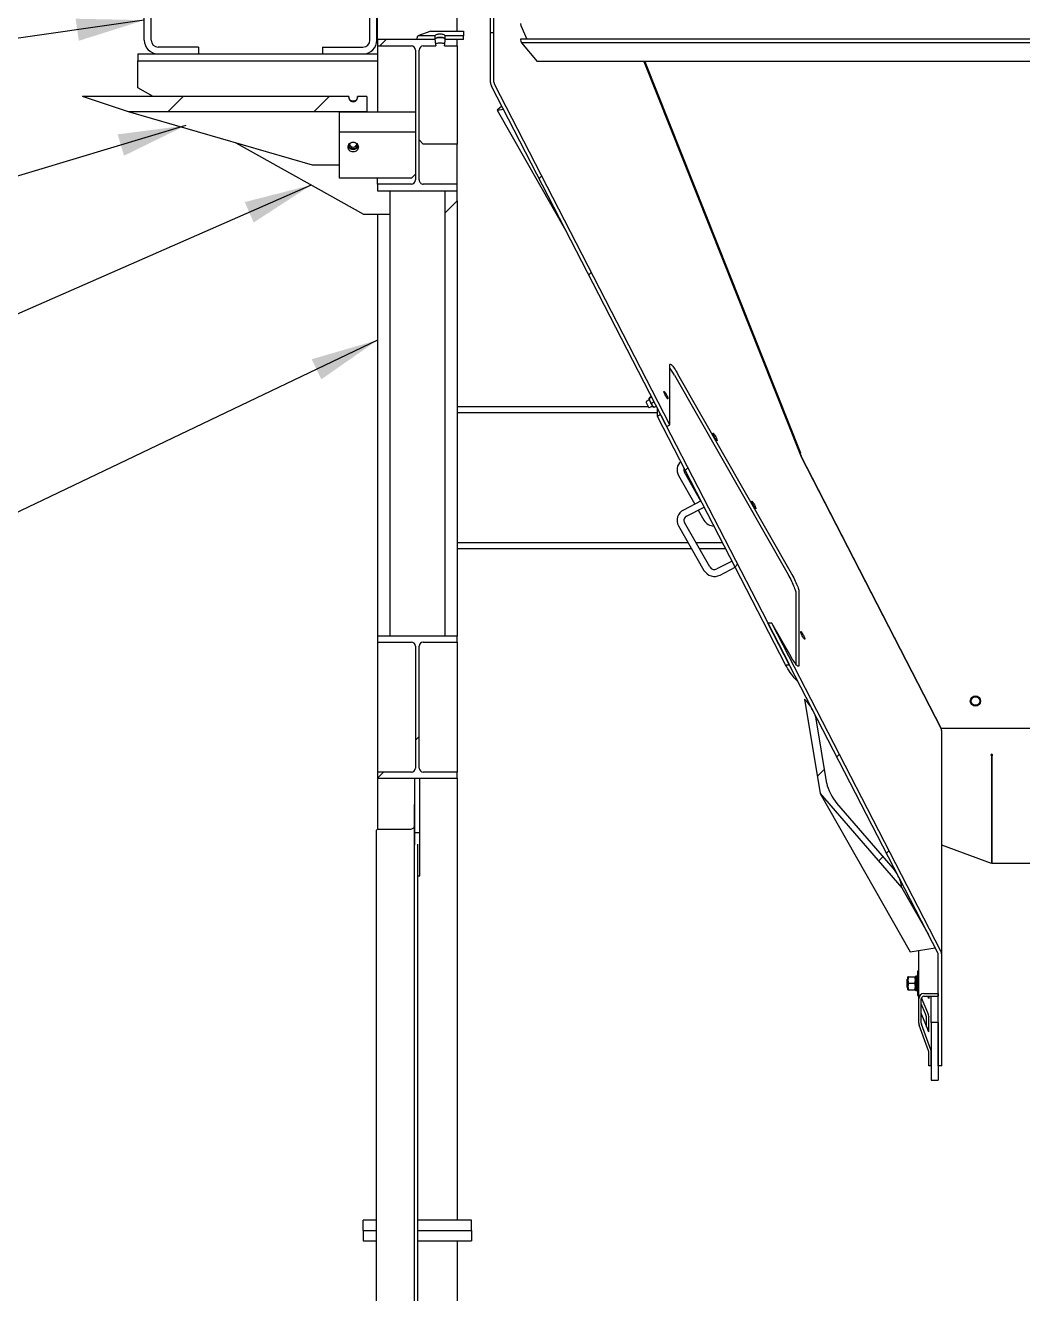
# Model space of a CAD drawing. Header units: millimetres. Extents: x 0 to 55611, y 0 to 32827.
# Drawn here: x 13298 to 15139, y 11817 to 14158 of the extents above; entities that cross this region are included whole.
import ezdxf

# ---------------------------------------------------------------- set-up
doc = ezdxf.new("R2010")
doc.units = ezdxf.units.MM
doc.header["$LTSCALE"] = 10
doc.linetypes.add('SLD-Continua', pattern=[0])
doc.layers.add('EQUIPO', color=30, linetype='SLD-Continua')
doc.layers.add('STRUC', color=5, linetype='SLD-Continua')
doc.styles.add('1', font='romans.shx', dxfattribs={"height": 125})
doc.dimstyles.new('50', dxfattribs={"dimscale": 0, "dimtxt": 125, "dimasz": 125, "dimexe": 125, "dimexo": 125, "dimgap": 50, "dimtad": 1, "dimdec": 0, "dimlfac": 49.861111, "dimzin": 1, "dimtxsty": '1', "dimcen": 2.5, "dimclrd": 1, "dimclre": 1, "dimadec": 0, "dimazin": 0, "dimtfac": 1, "dimtdec": 0, "dimtmove": 0, "dimatfit": 3, "dimfxl": 1, "dimtzin": 1, "dimarcsym": 0})
pattern_1 = [(45, (-10791.9, -12779.9), (-404.1115, 404.1115), []), (45, (-10522.5, -12779.9), (-404.1115, 404.1115), [])]

msp = doc.modelspace()

# ---------------------------------------------------------------- hatches: boundary and pattern name
at = {"linetype": 'SLD-Continua', "lineweight": 18}
h = msp.add_hatch(dxfattribs=at)
h.set_pattern_fill('ANSI32', scale=60, style=0)
h.set_pattern_definition(pattern_1)
edge = h.paths.add_edge_path(flags=0)
edge.add_line((14163.2, 14051.9), (14163.2, 14144.1))
edge.add_line((14163.2, 14144.1), (14156.9, 14144.1))
edge.add_line((14156.9, 14144.1), (14156.9, 14051.9))
edge.add_ellipse((14169.6, 14051.9), major_axis=(0, -13.4), ratio=0.950977, start_angle=270, end_angle=298.4415)
edge.add_line((14158.4, 14045.6), (14482.1, 13417.2))
edge.add_line((14482.1, 13417.2), (14487.7, 13420.3))
edge.add_line((14487.7, 13420.3), (14164, 14048.8))
edge.add_ellipse((14169.6, 14051.9), major_axis=(0, -6.68), ratio=0.950977, start_angle=270, end_angle=298.4415, ccw=False)
h = msp.add_hatch(dxfattribs=at)
h.set_pattern_fill('ANSI32', scale=60, style=0)
h.set_pattern_definition(pattern_1)
edge = h.paths.add_edge_path(flags=0)
edge.add_ellipse((14032.7, 14111.7), major_axis=(0, 8.11), ratio=0.939582, start_angle=0, end_angle=90, ccw=False)
edge.add_line((14032.7, 14119.8), (14055.7, 14119.8))
edge.add_ellipse((14063.7, 14134.9), major_axis=(0, 27.8), ratio=0.342323, start_angle=96.5739, end_angle=122.818, ccw=False)
edge.add_line((14054.2, 14131.7), (13948.5, 14131.7))
edge.add_line((13948.5, 14131.7), (13948.5, 14119.8))
edge.add_line((13948.5, 14119.8), (14010.8, 14119.8))
edge.add_ellipse((14010.8, 14111.7), major_axis=(0, 8.11), ratio=0.939582, start_angle=-90, end_angle=0, ccw=False)
edge.add_line((14018.4, 14111.7), (14018.4, 13872.5))
edge.add_ellipse((14010.8, 13872.5), major_axis=(0, 8.11), ratio=0.939582, start_angle=180, end_angle=270, ccw=False)
edge.add_line((14010.8, 13864.4), (13948.5, 13864.4))
edge.add_line((13948.5, 13864.4), (13948.5, 13852.5))
edge.add_line((13948.5, 13852.5), (14095, 13852.5))
edge.add_line((14095, 13852.5), (14095, 13864.4))
edge.add_line((14095, 13864.4), (14032.7, 13864.4))
edge.add_ellipse((14032.7, 13872.5), major_axis=(0, 8.11), ratio=0.939582, start_angle=90, end_angle=180, ccw=False)
edge.add_line((14025, 13872.5), (14025, 14111.7))
h = msp.add_hatch(dxfattribs=at)
h.set_pattern_fill('ANSI32', scale=60, style=0)
h.set_pattern_definition(pattern_1)
edge = h.paths.add_edge_path(flags=0)
edge.add_line((13488.6, 13998.3), (13928.4, 13998.3))
edge.add_line((13928.4, 13998.3), (13928.4, 14026.2))
edge.add_line((13928.4, 14026.2), (13911.3, 14026.2))
edge.add_ellipse((13903.4, 14025.1), major_axis=(0, 8.45), ratio=0.939582, start_angle=82.5629, end_angle=277.4371, ccw=False)
edge.add_line((13895.6, 14026.2), (13404.2, 14026.2))
edge.add_line((13404.2, 14026.2), (13488.6, 13998.3))
h = msp.add_hatch(dxfattribs=at)
h.set_pattern_fill('ANSI32', scale=60, style=0)
h.set_pattern_definition(pattern_1)
edge = h.paths.add_edge_path(flags=0)
edge.add_line((14465.1, 13436.1), (14701.4, 12977.4))
edge.add_ellipse((15002.8, 13151.7), major_axis=(325.5, 167.7), ratio=0.14729, start_angle=198.2376, end_angle=201.2144)
edge.add_line((14708.3, 12978), (14470.7, 13439.3))
edge.add_line((14470.7, 13439.3), (14465.1, 13436.1))
h = msp.add_hatch(dxfattribs=at)
h.set_pattern_fill('ANSI32', scale=60, style=0)
h.set_pattern_definition(pattern_1)
edge = h.paths.add_edge_path(flags=0)
edge.add_line((14982.9, 12237.7), (14989.3, 12237.7))
edge.add_line((14989.3, 12237.7), (14989.3, 12443.1))
edge.add_ellipse((14976.6, 12443.1), major_axis=(0, -13.4), ratio=0.950977, start_angle=90, end_angle=118.4415)
edge.add_line((14987.8, 12449.5), (14676, 13054.6))
edge.add_line((14676, 13054.6), (14668.8, 13054.6))
edge.add_line((14668.8, 13054.6), (14982.2, 12446.3))
edge.add_ellipse((14976.6, 12443.1), major_axis=(0, -6.68), ratio=0.950977, start_angle=90, end_angle=118.4415, ccw=False)
edge.add_line((14982.9, 12443.1), (14982.9, 12237.7))
h = msp.add_hatch(dxfattribs=at)
h.set_pattern_fill('ANSI32', scale=60, style=0)
h.set_pattern_definition(pattern_1)
edge = h.paths.add_edge_path(flags=0)
edge.add_line((14010.8, 12779.5), (13948.5, 12779.5))
edge.add_line((13948.5, 12779.5), (13948.5, 12768.4))
edge.add_line((13948.5, 12768.4), (14095, 12768.4))
edge.add_line((14095, 12768.4), (14095, 12779.5))
edge.add_line((14095, 12779.5), (14032.7, 12779.5))
edge.add_arc((14032.7, 12787.2), 7.62, 180, 270, ccw=False)
edge.add_line((14025, 12787.2), (14025, 13012))
edge.add_arc((14032.7, 13012), 7.62, 90, 180, ccw=False)
edge.add_line((14032.7, 13019.6), (14095, 13019.6))
edge.add_line((14095, 13019.6), (14095, 13030.7))
edge.add_line((14095, 13030.7), (13948.5, 13030.7))
edge.add_line((13948.5, 13030.7), (13948.5, 13019.6))
edge.add_line((13948.5, 13019.6), (14010.8, 13019.6))
edge.add_arc((14010.8, 13012), 7.62, 0, 90, ccw=False)
edge.add_line((14018.4, 13012), (14018.4, 12787.2))
edge.add_arc((14010.8, 12787.2), 7.62, 270, 360, ccw=False)
h = msp.add_hatch(dxfattribs=at)
h.set_pattern_fill('ANSI32', scale=60, style=0)
h.set_pattern_definition(pattern_1)
edge = h.paths.add_edge_path(flags=0)
edge.add_line((14736.4, 12914.5), (14764.8, 12740.2))
edge.add_line((14764.8, 12740.2), (14915.8, 12566))
edge.add_line((14915.8, 12566), (14914.7, 12573.3))
edge.add_ellipse((14902.1, 12587.8), major_axis=(11.5, -20.3), ratio=0.271936, start_angle=36.1958, end_angle=126.1958)
edge.add_line((14899.7, 12602.3), (14795.9, 12722.1))
edge.add_ellipse((14792.9, 12740.2), major_axis=(14.4, -25.4), ratio=0.271936, start_angle=216.1958, end_angle=306.1958, ccw=False)
edge.add_line((14777.2, 12758.4), (14757.6, 12878.2))
edge.add_ellipse((14745, 12892.7), major_axis=(11.5, -20.3), ratio=0.271936, start_angle=36.1958, end_angle=126.1958)
edge.add_line((14742.7, 12907.2), (14736.4, 12914.5))

# ---------------------------------------------------------------- linework, layer by layer
at = {"color": 7, "linetype": 'SLD-Continua', "lineweight": 25}
for p, q in [((13934.2, 14130.2), (13934.2, 14289.8)), ((13946.9, 14130.2), (13946.9, 14289.8)), ((13517.9, 14130.2), (13517.9, 14238.4)), ((13530.6, 14130.2), (13530.6, 14238.4)), ((14020.6, 14131.7), (14022.9, 14138.5)), ((14046.7, 14146.6), (14022.9, 14138.5)), ((14054.3, 14138.5), (14022.9, 14138.5)), ((14046.7, 14146.6), (14106.7, 14146.6)), ((14106.7, 14138.5), (14073.2, 14138.5)), ((14106.7, 14146.6), (14106.7, 14138.5)), ((14106.7, 14131.7), (14106.7, 14138.5)), ((13617.9, 14117.5), (13543.3, 14117.5)), ((13617.9, 14117.5), (13617.9, 14104.8)), ((13846.9, 14117.5), (13846.9, 14104.8)), ((13846.9, 14117.5), (13921.5, 14117.5)), ((14054.2, 14131.7), (14020.6, 14131.7)), ((14106.7, 14131.7), (14073.2, 14131.7)), ((13506.1, 14104.8), (13506.1, 14092.1)), ((13506.1, 14104.8), (13948.5, 14104.8)), ((13506.1, 14092.1), (13948.5, 14092.1)), ((13506.1, 14042.1), (13506.1, 14092.1)), ((13534.5, 14026.2), (13506.1, 14042.1)), ((13923.1, 13808.6), (13687.5, 13940.5)), ((13970.9, 13808.6), (13923.1, 13808.6))]:
    msp.add_line(p, q, dxfattribs=at)
at = {"color": 7, "linetype": 'SLD-Continua', "lineweight": 25, "flags": 128}
for points in [[(14054.2, 14132.4), (14054.6, 14133), (14055.3, 14133.6), (14056.3, 14134.1), (14057.6, 14134.6), (14059.2, 14135), (14060.9, 14135.2), (14062.8, 14135.3), (14064.6, 14135.3), (14066.5, 14135.2), (14068.2, 14135), (14069.8, 14134.6), (14071.1, 14134.1), (14072.2, 14133.6), (14072.9, 14133), (14073.2, 14132.4)], [(14073.2, 14138.5), (14072.7, 14139.1), (14072, 14139.7), (14071, 14140.2), (14069.6, 14140.6), (14068.1, 14141), (14066.4, 14141.2), (14064.6, 14141.3), (14062.8, 14141.3), (14061, 14141.2), (14059.3, 14141), (14057.8, 14140.6), (14056.5, 14140.2), (14055.4, 14139.7), (14054.7, 14139.1), (14054.3, 14138.5)]]:
    msp.add_lwpolyline(points, dxfattribs=at)
at = {"color": 7, "linetype": 'SLD-Continua', "lineweight": 25}
for centre, radius, start, end in [((13543.3, 14130.2), 25.4, 180, 270), ((13543.3, 14130.2), 12.7, 180, 270), ((13921.5, 14130.2), 25.4, 270, 0), ((13921.5, 14130.2), 12.7, 270, 0)]:
    msp.add_arc(centre, radius, start, end, dxfattribs=at)
for start_param, end_param in [(1.441966, 1.685464), (4.597722, 4.841219)]:
    msp.add_ellipse((14063.7, 14134.9), major_axis=(0, 27.8), ratio=0.342323, start_param=start_param, end_param=end_param, dxfattribs=at)
at = {"layer": 'EQUIPO', "linetype": 'SLD-Continua', "lineweight": 25}
for p, q in [((14156.9, 14144.1), (14156.9, 15029.7)), ((14163.2, 14144.1), (14163.2, 15029.7)), ((14156.9, 14051.9), (14156.9, 14144.1)), ((14163.2, 14144.1), (14156.9, 14144.1)), ((14163.2, 14051.9), (14163.2, 14144.1)), ((14212.7, 14157.6), (14223.8, 14131.9)), ((16171.6, 14131.9), (14211.9, 14131.9)), ((14212.7, 14128.4), (14213.9, 14125.6)), ((16169.5, 14125.6), (14213.9, 14125.6)), ((14213.9, 14125.6), (14243.1, 14091)), ((16140.3, 14091), (14243.1, 14091)), ((14439.7, 14091), (14728.7, 13364.5)), ((14440, 14091), (14728.8, 13365)), ((14441.4, 14091), (14728.8, 13368.6)), ((14482.1, 13417.2), (14158.4, 14045.6)), ((14487.7, 13420.3), (14164, 14048.8)), ((14177.7, 14008.2), (14169.2, 14000.8)), ((14169.2, 14000.8), (14180.5, 14002.7)), ((14169.2, 14000.8), (14297.7, 13775.2)), ((14487.7, 13420.3), (14487.7, 13530.7)), ((14496.4, 13512), (14705.9, 13144.1)), ((14502, 13514.9), (14711.5, 13147)), ((14449.8, 13466.5), (14443.9, 13463.5)), ((14449.1, 13469.6), (14449.1, 13469.3)), ((14454, 13471.7), (14449.5, 13469.3)), ((14453.6, 13472.5), (14450.5, 13470.9)), ((14458.6, 13462.8), (14453.4, 13460.1)), ((14449.7, 13452.2), (14455.6, 13455.2)), ((14457.5, 13453.1), (14458.2, 13452.6)), ((14458.2, 13452.7), (14458.4, 13452.6)), ((14462.7, 13454.8), (14458.4, 13452.6)), ((14465.1, 13436.1), (14465.1, 13450.1)), ((14470.7, 13439.3), (14465.1, 13436.1)), ((14701.4, 12977.4), (14465.1, 13436.1)), ((14708.3, 12978), (14470.7, 13439.3)), ((14482.1, 13417.2), (14487.7, 13420.3)), ((14728.7, 13364.5), (14988.5, 12860.1)), ((14728.8, 13365), (14728.8, 13368.6)), ((14988.5, 12860.1), (14731.3, 13359.5)), ((14503.8, 13326.8), (14533.8, 13274.1)), ((14545.1, 13279.9), (14514.8, 13333.1)), ((14545.5, 13280.1), (14512.8, 13263.3)), ((14518.6, 13252), (14551.3, 13268.8)), ((14540.1, 13263.1), (14550.6, 13244.7)), ((14503.8, 13234.1), (14550.6, 13151.9)), ((14561.6, 13158.2), (14514.8, 13240.3)), ((14602.7, 13169), (14574.7, 13154.6)), ((14580.5, 13143.3), (14608.5, 13157.7)), ((14720.2, 13109.7), (14720.2, 12979)), ((14725.8, 13112.6), (14725.8, 12976.5)), ((14982.2, 12446.3), (14668.8, 13054.6)), ((14676, 13054.6), (14668.8, 13054.6)), ((14987.8, 12449.5), (14676, 13054.6)), ((14711.5, 12992.3), (14676, 13054.6)), ((14742.7, 12907.2), (14736.4, 12914.5)), ((14736.4, 12914.5), (14764.8, 12740.2)), ((14751.4, 12894.3), (14750.5, 12895.8)), ((14777.2, 12758.4), (14757.6, 12878.2)), ((14988.5, 12860.1), (14987.8, 12861.5)), ((15394.9, 12860.1), (14988.5, 12860.1)), ((14989.3, 12443.1), (14989.3, 12855.5)), ((15081.2, 12809.9), (15081.2, 12611.3)), ((15082.2, 12611.3), (15082.2, 12809.9)), ((14764.8, 12740.2), (14915.8, 12566)), ((14764.8, 12740.2), (14931.2, 12448.1)), ((14899.7, 12602.3), (14795.9, 12722.1)), ((15081.2, 12611.3), (14989.3, 12644.8)), ((14908.5, 12589.4), (14907.6, 12590.9)), ((15191.2, 12611.3), (15082.2, 12611.3)), ((14915.8, 12566), (14914.7, 12573.3)), ((14915.8, 12566), (14964.7, 12480.3)), ((14931.2, 12448.1), (14977.3, 12455.7)), ((14946.9, 12361.2), (14946.9, 12450.7)), ((14982.9, 12237.7), (14982.9, 12443.1)), ((14989.3, 12237.7), (14989.3, 12443.1)), ((14941.7, 12403.1), (14940.9, 12402.4)), ((14940.9, 12402.4), (14941.7, 12403.1)), ((14941.7, 12403.1), (14941.7, 12376.8)), ((14943.6, 12403.1), (14941.7, 12403.1)), ((14943.6, 12403.1), (14941.7, 12403.1)), ((14944.4, 12402.4), (14943.6, 12403.1)), ((14943.6, 12376.8), (14943.6, 12403.1)), ((14943.6, 12403.1), (14944.4, 12402.4)), ((14946.9, 12412.2), (14944.4, 12412.2)), ((14944.4, 12412.2), (14944.4, 12367.7)), ((14927, 12397.9), (14925.9, 12397.9)), ((14925.9, 12390), (14925.9, 12397.9)), ((14925.9, 12382), (14925.9, 12390)), ((14925.9, 12382), (14927, 12382)), ((14927.1, 12401.9), (14927, 12401.8)), ((14927, 12378.1), (14927, 12401.8)), ((14928.1, 12401.9), (14927.1, 12401.9)), ((14928.1, 12401.9), (14939.8, 12401.9)), ((14928.1, 12390), (14939.8, 12390)), ((14939.8, 12401.9), (14940.8, 12401.9)), ((14940.9, 12377.6), (14940.9, 12402.4)), ((14940.9, 12402.4), (14940.9, 12402.4)), ((14940.9, 12401.8), (14940.9, 12401.9)), ((14927.1, 12378), (14928.1, 12378)), ((14928.1, 12378), (14939.8, 12378)), ((14939.8, 12378), (14940.8, 12378)), ((14940.9, 12378), (14940.9, 12378.1)), ((14940.9, 12377.6), (14941.7, 12376.8)), ((14941.7, 12376.8), (14943.6, 12376.8)), ((14943.6, 12376.8), (14944.4, 12377.6)), ((14944.4, 12367.7), (14946.9, 12367.7)), ((14946.9, 12316.3), (14946.9, 12361.2)), ((14951.7, 12316.3), (14951.7, 12361.2)), ((14963.6, 12335.3), (14952.1, 12363.3)), ((14956.5, 12371.2), (14982.9, 12371.2)), ((14956.5, 12366.2), (14982.9, 12366.2)), ((14965.9, 12366.2), (14965.9, 12362.6)), ((14970.2, 12317.8), (14970.2, 12366.2)), ((14982.9, 12371.2), (14982.9, 12366.2)), ((14959.2, 12333.7), (14951.7, 12351.9)), ((14965.2, 12265.3), (14947.6, 12312.7)), ((14952, 12332.6), (14963.6, 12304.4)), ((14969.6, 12267.1), (14952, 12314.5)), ((14961.5, 12309.6), (14961.5, 12326.1)), ((14965.9, 12300.7), (14965.9, 12327.7)), ((14982.9, 12317.8), (14970.2, 12317.8)), ((14970.2, 12317.8), (14970.2, 12211)), ((14982.9, 12317.8), (14982.9, 12211)), ((14965.5, 12237.7), (14965.5, 12263.4)), ((14970.2, 12237.7), (14970.2, 12263.4)), ((14970.2, 12237.7), (14965.5, 12237.7)), ((14989.3, 12237.7), (14982.9, 12237.7)), ((14970.2, 12211), (14982.9, 12211))]:
    msp.add_line(p, q, dxfattribs=at)
at = {"layer": 'EQUIPO', "linetype": 'SLD-Continua', "lineweight": 25, "flags": 128}
for points in [[(14487.7, 13530.7), (14487.8, 13531.6), (14488, 13532.1), (14488.5, 13532.4), (14489.1, 13532.3), (14489.9, 13531.8), (14490.8, 13531), (14491.9, 13529.9), (14493.1, 13528.5), (14494.4, 13526.8), (14495.8, 13524.9), (14497.3, 13522.7), (14498.8, 13520.3), (14500.4, 13517.7), (14502, 13514.9)], [(14484.2, 13468.2), (14483.9, 13468.2), (14483.4, 13468.6), (14482.8, 13469.3), (14482.1, 13470.2), (14481.3, 13471.4), (14480.5, 13472.8), (14479.7, 13474.3), (14478.9, 13475.8), (14478.2, 13477.3), (14477.6, 13478.7), (14477.2, 13480), (14476.9, 13481), (14476.8, 13481.7), (14476.8, 13482.2), (14477, 13482.3), (14477.4, 13482.1), (14478, 13481.5), (14478.6, 13480.7), (14479.4, 13479.6), (14480.2, 13478.3), (14481, 13476.9), (14481.8, 13475.4), (14482.5, 13473.8), (14483.2, 13472.4), (14483.7, 13471.1), (14484.1, 13469.9), (14484.3, 13469), (14484.3, 13468.4), (14484.2, 13468.2)], [(14443.9, 13463.5), (14443.8, 13463.2), (14443.9, 13462.6), (14444.1, 13461.8), (14444.5, 13460.7), (14445, 13459.4), (14445.6, 13458.1), (14446.3, 13456.7), (14447.1, 13455.4), (14447.8, 13454.3), (14448.4, 13453.3), (14449, 13452.6), (14449.4, 13452.3), (14449.7, 13452.2), (14449.7, 13452.2)], [(14449.5, 13469.3), (14449.1, 13469.6), (14449.4, 13470), (14450, 13470.6), (14450.5, 13470.9)], [(14449.1, 13469.3), (14449.1, 13469.2), (14449.2, 13468.5), (14449.5, 13467.5), (14449.9, 13466.3), (14450.5, 13464.8), (14451.2, 13463.3), (14452, 13461.6), (14452.8, 13460), (14453.7, 13458.4), (14454.6, 13456.9), (14455.4, 13455.6), (14456.2, 13454.5), (14456.9, 13453.7), (14457.4, 13453.1), (14457.5, 13453.1)], [(14574.7, 13391.2), (14574.4, 13391.3), (14573.9, 13391.7), (14573.3, 13392.3), (14572.6, 13393.3), (14571.8, 13394.5), (14571, 13395.9), (14570.2, 13397.4), (14569.4, 13398.9), (14568.7, 13400.4), (14568.1, 13401.8), (14567.7, 13403), (14567.4, 13404.1), (14567.3, 13404.8), (14567.3, 13405.2), (14567.5, 13405.4), (14567.9, 13405.1), (14568.5, 13404.6), (14569.1, 13403.8), (14569.9, 13402.7), (14570.7, 13401.4), (14571.5, 13400), (14572.3, 13398.4), (14573, 13396.9), (14573.7, 13395.5), (14574.2, 13394.1), (14574.6, 13393), (14574.8, 13392.1), (14574.8, 13391.5), (14574.7, 13391.2)], [(14646.1, 13265.8), (14645.8, 13265.9), (14645.3, 13266.2), (14644.7, 13266.9), (14644, 13267.9), (14643.3, 13269.1), (14642.4, 13270.5), (14641.6, 13271.9), (14640.9, 13273.5), (14640.2, 13275), (14639.6, 13276.4), (14639.1, 13277.6), (14638.8, 13278.6), (14638.7, 13279.4), (14638.7, 13279.8), (14639, 13279.9), (14639.4, 13279.7), (14639.9, 13279.2), (14640.5, 13278.4), (14641.3, 13277.3), (14642.1, 13276), (14642.9, 13274.5), (14643.7, 13273), (14644.4, 13271.5), (14645.1, 13270), (14645.6, 13268.7), (14646, 13267.6), (14646.2, 13266.7), (14646.2, 13266.1), (14646.1, 13265.8)], [(14705.9, 13144.1), (14707.5, 13141.2), (14709.1, 13138.3), (14710.7, 13135.3), (14712.1, 13132.3), (14713.5, 13129.3), (14714.9, 13126.4), (14716.1, 13123.6), (14717.1, 13121), (14718, 13118.5), (14718.8, 13116.2), (14719.4, 13114.2), (14719.9, 13112.4), (14720.1, 13110.9), (14720.2, 13109.7)], [(14711.5, 13147), (14713.1, 13144.1), (14714.7, 13141.2), (14716.3, 13138.2), (14717.7, 13135.2), (14719.1, 13132.2), (14720.4, 13129.3), (14721.6, 13126.5), (14722.7, 13123.9), (14723.6, 13121.4), (14724.4, 13119.1), (14725, 13117.1), (14725.5, 13115.3), (14725.7, 13113.8), (14725.8, 13112.6)], [(14736.6, 13025), (14736.3, 13025), (14735.8, 13025.4), (14735.2, 13026.1), (14734.5, 13027.1), (14733.7, 13028.3), (14732.9, 13029.6), (14732.1, 13031.1), (14731.3, 13032.6), (14730.7, 13034.1), (14730.1, 13035.5), (14729.6, 13036.8), (14729.3, 13037.8), (14729.2, 13038.5), (14729.2, 13039), (14729.5, 13039.1), (14729.9, 13038.9), (14730.4, 13038.4), (14731, 13037.5), (14731.8, 13036.4), (14732.6, 13035.1), (14733.4, 13033.7), (14734.2, 13032.2), (14734.9, 13030.7), (14735.6, 13029.2), (14736.1, 13027.9), (14736.5, 13026.7), (14736.7, 13025.9), (14736.7, 13025.3), (14736.6, 13025)], [(14725.8, 12976.5), (14725.7, 12975.7), (14725.5, 12975.1), (14725, 12974.9), (14724.4, 12975), (14723.6, 12975.4), (14722.7, 12976.2), (14721.6, 12977.3), (14720.4, 12978.7), (14719.1, 12980.4), (14717.7, 12982.4), (14716.3, 12984.6), (14714.7, 12987), (14713.1, 12989.6), (14711.5, 12992.3)], [(14723.8, 12947.9), (14723.8, 12947.9), (14722.8, 12948.4), (14721.6, 12949.2), (14720.3, 12950.3), (14718.9, 12951.8), (14717.3, 12953.6), (14715.6, 12955.7), (14713.8, 12958.1), (14711.9, 12960.7), (14709.9, 12963.7), (14707.8, 12966.8), (14705.7, 12970.2), (14703.6, 12973.7), (14701.4, 12977.4)], [(14940.7, 12397.9), (14940.5, 12399.1), (14939.8, 12401.9)], [(14939.8, 12378), (14940.6, 12381.2), (14940.7, 12382)], [(14965.9, 12362.6), (14965.8, 12362.3), (14965.7, 12362.2), (14965.5, 12362.4), (14965.2, 12362.8), (14964.9, 12363.4), (14964.5, 12364.2), (14964, 12365.2), (14963.6, 12366.2)], [(14965.9, 12300.7), (14965.8, 12300.4), (14965.7, 12300.4), (14965.5, 12300.6), (14965.2, 12301), (14964.9, 12301.6), (14964.5, 12302.4), (14964, 12303.3), (14963.6, 12304.4)]]:
    msp.add_lwpolyline(points, dxfattribs=at)
at = {"layer": 'EQUIPO', "linetype": 'SLD-Continua', "lineweight": 25}
for radius in [9.52, 8.06, 7.94]:
    msp.add_circle((15051.7, 12910.9), radius, dxfattribs=at)
for centre, radius, start, end in [((14400.6, 13459.1), 109.4, 28.9014, 37.2601), ((14465, 13470.6), 15.6, 184.6428, 222.0622), ((14466, 13462.9), 12.8, 192.5362, 233.8213), ((14533.5, 13309.6), 204, 14.1746, 16.8292), ((14655.2, 13327.7), 82.5, 22.7189, 26.9002), ((14521.8, 13337.2), 20.8, 131.5021, 209.7512), ((14521.4, 13337.1), 7.73, 154.8799, 211.0391), ((14522.2, 13244.4), 21.1, 116.4053, 209.362), ((14522.2, 13244.4), 8.43, 115.3174, 208.7341), ((14569.8, 13255.8), 22.2, 210.0818, 269.0399), ((14570.1, 13163.4), 22.6, 210.4689, 297.5295), ((14570, 13163.4), 9.92, 211.5028, 297.8969), ((14977.1, 12855.5), 12.2, 0.0551, 29.0069), ((15081.7, 12811.3), 1.5, 289.4712, 250.5288), ((14944.6, 12395.9), 17.5, 160.1108, 199.9387), ((14944.6, 12384), 17.5, 160.0621, 199.8884), ((14923.4, 12395.9), 17.5, 340.0621, 19.8884), ((14923.4, 12384), 17.5, 340.1108, 19.9387), ((14956, 12334.3), 4.33, 180.0313, 202.3061), ((14930.7, 12320.9), 31.2, 9.5666, 24.191), ((14935.2, 12322.5), 31.2, 9.5666, 24.191)]:
    msp.add_arc(centre, radius, start, end, dxfattribs=at)
for centre, major_axis, ratio, start_param, end_param in [((14215.2, 14154.7), (-3.33, 6.33), 0.131761, 6.213897, 7.313454), ((14215.2, 14125.6), (-3.33, 6.33), 0.131761, 6.213897, 7.313454), ((14169.6, 14051.9), (0, -13.4), 0.950977, 4.712389, 5.208787), ((14169.6, 14051.9), (0, -6.68), 0.950977, 4.712389, 5.208787), ((15002.8, 13151.7), (325.5, 167.7), 0.14729, 3.459898, 3.511853), ((14745, 12892.7), (11.5, -20.3), 0.271936, 0.631736, 2.202533), ((14792.9, 12740.2), (14.4, -25.4), 0.271936, 3.773329, 5.344125), ((14902.1, 12587.8), (11.5, -20.3), 0.271936, 0.631736, 2.202533), ((14976.6, 12443.1), (0, -6.68), 0.950977, 1.570796, 2.067194), ((14976.6, 12443.1), (0, -13.4), 0.950977, 1.570796, 2.067194), ((14956.5, 12361.2), (0, 10), 0.950977, 0, 1.570796), ((14956.5, 12361.2), (0, 5.01), 0.950977, 0, 1.570796), ((14956.5, 12316.3), (0, 10), 0.950977, 1.570796, 1.941992), ((14956.5, 12316.3), (0, 5.01), 0.950977, 1.570796, 1.941992), ((14960.7, 12263.4), (0, 5.01), 0.950977, 4.712389, 5.083584), ((14960.7, 12263.4), (0, 10), 0.950977, 4.712389, 5.083584)]:
    msp.add_ellipse(centre, major_axis=major_axis, ratio=ratio, start_param=start_param, end_param=end_param, dxfattribs=at)
at = {"layer": 'STRUC', "linetype": 'SLD-Continua', "lineweight": 25}
for p, q in [((14095, 14146.6), (14095, 14362.6)), ((13948.5, 14131.7), (13948.5, 14207.7)), ((13948.5, 14131.7), (13948.5, 14119.8)), ((14054.2, 14131.7), (13948.5, 14131.7)), ((13948.5, 14119.8), (14010.8, 14119.8)), ((13948.5, 14119.8), (13948.5, 13998.3)), ((14018.4, 14111.7), (14018.4, 13872.5)), ((14025, 13872.5), (14025, 14111.7)), ((14032.7, 14119.8), (14055.7, 14119.8)), ((14071.7, 14119.8), (14095, 14119.8)), ((14095, 14131.7), (14073.2, 14131.7)), ((14095, 14119.8), (14095, 14131.7)), ((14095, 14119.8), (14095, 13938.4)), ((13488.6, 13998.3), (13404.2, 14026.2)), ((13895.6, 14026.2), (13404.2, 14026.2)), ((13928.4, 14026.2), (13911.3, 14026.2)), ((13928.4, 14026.2), (13928.4, 13998.3)), ((13928.4, 13998.3), (13488.6, 13998.3)), ((13828.4, 13899.5), (13488.6, 13998.3)), ((13878.4, 13961.2), (13878.4, 13998.3)), ((13878.4, 13998.3), (14018.4, 13998.3)), ((14018.4, 13998.3), (14018.4, 13961.2)), ((13878.4, 13875.7), (13878.4, 13961.2)), ((13878.4, 13961.2), (14018.4, 13961.2)), ((13895.5, 13937.4), (13895.5, 13938)), ((14032.7, 13938.4), (14025, 13946.5)), ((14095, 13938.4), (14032.7, 13938.4)), ((14095, 13864.4), (14095, 13938.4)), ((13878.4, 13899.5), (13828.4, 13899.5)), ((14018.4, 13882.9), (14010.8, 13875.7)), ((14010.8, 13875.7), (13878.4, 13875.7)), ((13948.5, 13864.4), (13948.5, 13875.7)), ((14010.8, 13864.4), (13948.5, 13864.4)), ((13948.5, 13864.4), (13948.5, 13852.5)), ((14095, 13864.4), (14032.7, 13864.4)), ((14095, 13852.5), (14095, 13864.4)), ((13948.5, 13852.5), (14095, 13852.5)), ((13970.9, 13852.5), (13970.9, 13030.7)), ((14072.5, 13852.5), (14072.5, 13030.7)), ((14072.5, 13811.1), (14095, 13833.6)), ((14095, 13833.6), (14095, 13852.5)), ((14095, 13833.6), (14095, 13030.7)), ((13948.5, 13808.6), (13948.5, 13030.7)), ((14448.2, 13453.7), (14095, 13453.7)), ((14465.1, 13442.6), (14095, 13442.6)), ((14456.8, 13453.7), (14452.7, 13453.7)), ((14463.3, 13453.7), (14460.7, 13453.7)), ((14693.5, 13453.7), (14693.2, 13453.7)), ((14697.9, 13442.6), (14697.7, 13442.6)), ((14521.7, 13202.5), (14095, 13202.5)), ((14585.4, 13202.5), (14536.3, 13202.5)), ((14528.1, 13191.4), (14095, 13191.4)), ((14591.2, 13191.4), (14542.7, 13191.4)), ((13948.5, 13030.7), (13948.5, 13019.6)), ((14095, 13030.7), (13948.5, 13030.7)), ((13948.5, 13019.6), (14010.8, 13019.6)), ((13948.5, 13019.6), (13948.5, 12779.5)), ((14018.4, 13012), (14018.4, 12787.2)), ((14025, 12787.2), (14025, 13012)), ((14032.7, 13019.6), (14095, 13019.6)), ((14095, 13019.6), (14095, 13030.7)), ((14095, 13019.6), (14095, 12779.5)), ((13948.5, 12779.5), (13948.5, 12768.4)), ((14010.8, 12779.5), (13948.5, 12779.5)), ((14095, 12779.5), (14032.7, 12779.5)), ((14095, 12768.4), (14095, 12779.5)), ((13948.5, 12768.4), (14095, 12768.4)), ((13948.5, 12768.4), (13948.5, 12674.3)), ((14017, 12668.4), (14017, 12768.4)), ((14026.5, 12668.4), (14026.5, 12768.4)), ((14095, 12768.4), (14095, 11953.1)), ((14016.4, 11439), (14016.4, 12720.1)), ((13946.5, 11337), (13946.5, 12672.3)), ((13949.7, 12674.5), (14008.4, 12674.5)), ((14017, 12668.4), (14026.5, 12668.4)), ((14017, 12645.6), (14017, 12668.4)), ((14026.5, 12588.4), (14026.5, 12668.4)), ((14022.7, 11534.1), (14022.7, 12646.5)), ((14022.7, 12588.4), (14026.5, 12588.4)), ((13946.5, 11953.1), (13921.7, 11953.1)), ((13921.7, 11934.1), (13921.7, 11953.1)), ((14121.7, 11953.1), (14022.7, 11953.1)), ((14121.7, 11934.1), (14121.7, 11953.1)), ((13921.7, 11934.1), (13946.5, 11934.1)), ((13921.7, 11934.1), (13921.7, 11915)), ((13921.7, 11915), (13946.5, 11915)), ((14022.7, 11934.1), (14121.7, 11934.1)), ((14022.7, 11915), (14121.7, 11915)), ((14095, 11915), (14095, 11443.1)), ((14121.7, 11934.1), (14121.7, 11915))]:
    msp.add_line(p, q, dxfattribs=at)
at = {"layer": 'STRUC', "linetype": 'SLD-Continua', "lineweight": 25, "flags": 128}
for points in [[(14073.2, 14132.4), (14072.9, 14133), (14072.2, 14133.6), (14071.1, 14134.1), (14069.8, 14134.6), (14068.2, 14135), (14066.5, 14135.2), (14064.6, 14135.3), (14062.8, 14135.3), (14060.9, 14135.2), (14059.2, 14135), (14057.6, 14134.6), (14056.3, 14134.1), (14055.3, 14133.6), (14054.6, 14133), (14054.2, 14132.4)], [(14072.3, 14123), (14071.6, 14123.4), (14070.4, 14123.9), (14069, 14124.3), (14067.3, 14124.6), (14065.5, 14124.8), (14063.7, 14124.9), (14061.9, 14124.8), (14060.1, 14124.6), (14058.4, 14124.3), (14057, 14123.9), (14055.8, 14123.4), (14055.1, 14123)], [(13911.4, 14025.2), (13911.3, 14024.6), (13911, 14023), (13910.4, 14021.6), (13909.4, 14020.3), (13908.2, 14019.2), (13906.7, 14018.4), (13905.1, 14017.9), (13903.4, 14017.7), (13901.8, 14017.9), (13900.2, 14018.4), (13898.7, 14019.2), (13897.5, 14020.3), (13896.5, 14021.6), (13895.8, 14023), (13895.5, 14024.6), (13895.5, 14025.2)], [(13903.4, 13924.1), (13901.6, 13924.3), (13899.8, 13924.8), (13898.1, 13925.6), (13896.7, 13926.7), (13895.5, 13928.1), (13894.6, 13929.6), (13894.1, 13931.3), (13893.9, 13933), (13894.1, 13934.8), (13894.6, 13936.5), (13895.5, 13938), (13896.7, 13939.4), (13898.1, 13940.5), (13899.8, 13941.3), (13901.6, 13941.8), (13903.4, 13942), (13905.3, 13941.8), (13907.1, 13941.3), (13908.7, 13940.5), (13910.2, 13939.4), (13911.3, 13938), (13912.2, 13936.5), (13912.8, 13934.8), (13913, 13933), (13912.8, 13931.3), (13912.2, 13929.6), (13911.3, 13928.1), (13910.2, 13926.7), (13908.7, 13925.6), (13907.1, 13924.8), (13905.3, 13924.3), (13903.4, 13924.1)], [(13911.3, 13938), (13911.3, 13936.6), (13910.9, 13935), (13910.2, 13933.5), (13909.2, 13932.2), (13907.9, 13931.2), (13906.4, 13930.5), (13904.7, 13930), (13903, 13929.9), (13901.3, 13930.2), (13899.7, 13930.8), (13898.3, 13931.7), (13897.1, 13932.9), (13896.2, 13934.2), (13895.7, 13935.8), (13895.5, 13937.4), (13895.5, 13937.4)], [(14008.4, 12674.5), (14010, 12674.6), (14011.5, 12674.9), (14012.8, 12675.4), (14014, 12676.1), (14015, 12676.9), (14015.8, 12677.8), (14016.2, 12678.8), (14016.4, 12679.9)]]:
    msp.add_lwpolyline(points, dxfattribs=at)
at = {"layer": 'STRUC', "linetype": 'SLD-Continua', "lineweight": 25}
for centre, radius, start, end in [((13903.2, 13937.8), 9.38, 196.0822, 271.4106), ((13903.4, 13941.2), 8.07, 199.8962, 340.1038), ((13903.6, 13937.9), 9.46, 268.9796, 343.5276), ((14010.8, 13012), 7.62, 0, 90), ((14032.7, 13012), 7.62, 90, 180), ((14010.8, 12787.2), 7.62, 270, 0), ((14032.7, 12787.2), 7.62, 180, 270), ((14018.2, 12720.1), 1.81, 131.9112, 177.6096), ((13949.3, 12671.7), 2.82, 81.4124, 167.409)]:
    msp.add_arc(centre, radius, start, end, dxfattribs=at)
for centre, major_axis, ratio, start_param, end_param in [((14010.8, 14111.7), (0, 8.11), 0.939582, 4.712389, 6.283185), ((14032.7, 14111.7), (0, 8.11), 0.939582, 0, 1.570796), ((14063.7, 14134.9), (0, 27.8), 0.342323, 1.685533, 2.143578), ((14063.7, 14134.9), (0, 27.8), 0.342323, 4.139607, 4.597653), ((13903.4, 14025.1), (0, 8.45), 0.939582, 1.440995, 4.84219), ((14010.8, 13872.5), (0, 8.11), 0.939582, 3.141593, 4.712389), ((14032.7, 13872.5), (0, 8.11), 0.939582, 1.570796, 3.141593)]:
    msp.add_ellipse(centre, major_axis=major_axis, ratio=ratio, start_param=start_param, end_param=end_param, dxfattribs=at)

# ---------------------------------------------------------------- leaders
for points in [[(13517.9, 14167.2), (12297.1, 13991.9)], [(13594.4, 13972.7), (12292.3, 13582)], [(13826.1, 13862.9), (12286.1, 13188)], [(13948.5, 13576.9), (12284.1, 12781.5)]]:
    msp.add_leader(points, dimstyle='50', override={"dimscale": 1, "dimlfac": 1})

doc.saveas('drawing.dxf')
